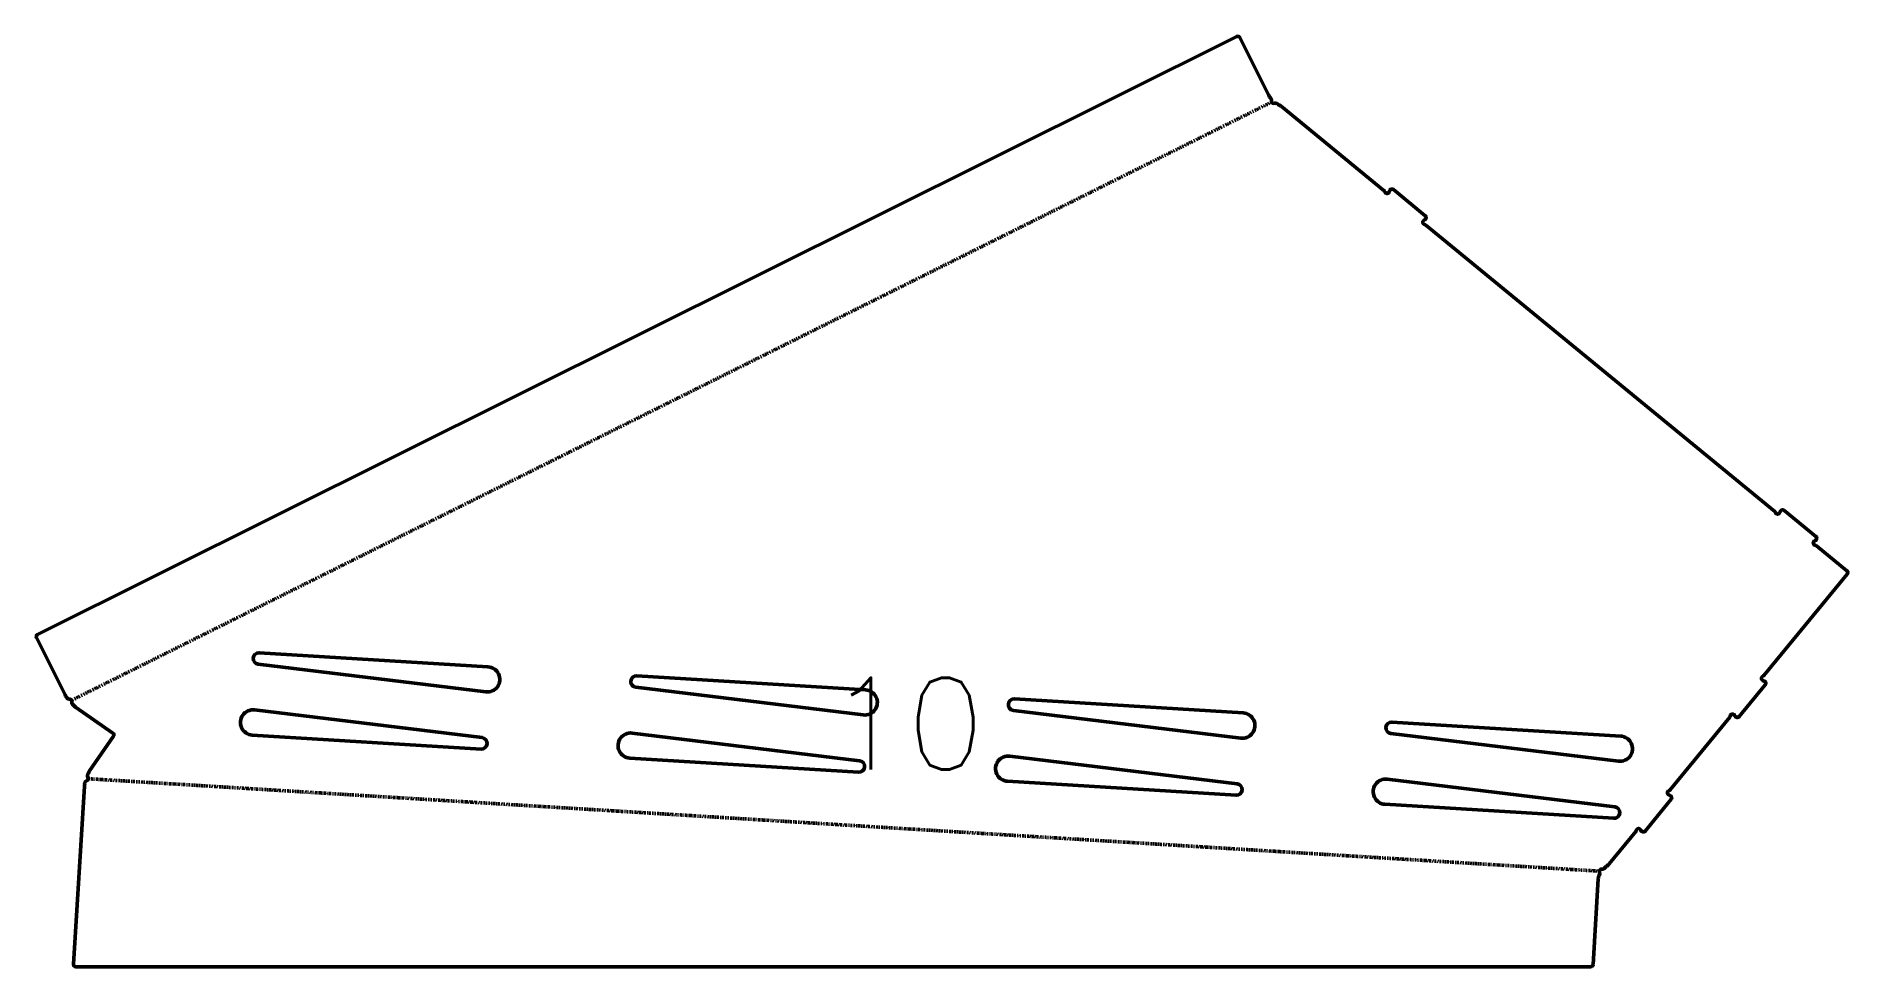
# Model space of a CAD drawing. Header units: millimetres. Extents: x 16 to 806, y 47 to 453.
import ezdxf
from ezdxf.enums import TextEntityAlignment as Align

# ---------------------------------------------------------------- set-up
doc = ezdxf.new("R2010")
doc.units = ezdxf.units.MM
doc.linetypes.add('DASHDOT', pattern=[1, 0.5, -0.25, 0, -0.25])
doc.layers.add('Bend', color=1, linetype='DASHDOT', lineweight=50)
doc.layers.add('Cutting', color=5, linetype='Continuous', lineweight=50)
doc.layers.add('Mark', color=6, linetype='Continuous')
doc.styles.add('RomanS.shx', font='RomanS.shx')

msp = doc.modelspace()

# ---------------------------------------------------------------- linework, layer by layer
at = {"layer": 'Bend'}
for p, q in [((554.82, 424.25), (31.42, 163.3)), ((38.71, 129.08), (697.81, 88.76))]:
    msp.add_line(p, q, dxfattribs=at)
at = {"layer": 'Cutting', "flags": 128}
for points in [[(695.04, 47.99, -0.396433), (694.04, 47.05), (33.23, 47.05, -0.432221), (32.23, 48.12), (36.98, 125.78, -0.039824), (37.21, 127.4, -0.287571), (37.95, 128.16, 0.542486), (38.51, 129.74, -0.27768), (38.4, 130.77, -0.011434), (39.17, 132.38, -0.03658), (39.24, 132.5), (49.7, 147.64, 0.414214), (49.45, 149.03), (33.14, 160.3, -0.034572), (33.03, 160.38, -0.002473), (31.75, 161.58, -0.277036), (31.49, 162.58, 0.544941), (30.38, 163.84, -0.285943), (29.41, 164.26, -0.033885), (28.58, 165.67), (16.08, 190.73, -0.414214), (16.53, 192.07), (539.66, 452.89, -0.414214), (541, 452.44), (553.5, 427.39, 0.058891), (554.53, 425.85, -0.245326), (554.74, 424.95, 0.622638), (556.11, 423.78, -0.256319), (557.07, 423.69, 0.004234), (557.52, 423.39, 0.00229), (558.87, 422.55, -0.033829), (558.98, 422.47), (603.94, 385.54, -0.137871), (604.25, 385.1, 0.786918), (606.18, 385.29, -0.137871), (606.4, 385.78), (606.56, 385.98, -0.414214), (607.97, 386.11), (621.88, 374.69, -0.414214), (622.01, 373.28), (621.85, 373.09, -0.137871), (621.41, 372.78, 0.786918), (621.6, 370.84, -0.137871), (622.1, 370.63), (774.3, 245.62, -0.137871), (774.61, 245.17, 0.786918), (776.55, 245.36, -0.137871), (776.76, 245.86), (776.92, 246.05, -0.414214), (778.33, 246.19), (792.24, 234.77, -0.414214), (792.38, 233.36), (792.22, 233.16, -0.137871), (791.77, 232.85, 0.786918), (791.96, 230.92, -0.137871), (792.46, 230.7), (805.79, 219.75, -0.414214), (805.93, 218.35), (769.59, 174.11, -0.137871), (769.15, 173.8, 0.786918), (769.34, 171.86, -0.137871), (769.84, 171.65), (770.03, 171.49, -0.414214), (770.17, 170.08), (758.74, 156.17, -0.414214), (757.34, 156.03), (757.14, 156.19, -0.137871), (756.83, 156.63, 0.786918), (754.9, 156.44, -0.137871), (754.68, 155.95), (728.57, 124.16, -0.137871), (728.13, 123.85, 0.786918), (728.32, 121.92, -0.137871), (728.82, 121.7), (729.01, 121.54, -0.414214), (729.15, 120.14), (717.72, 106.23, -0.414214), (716.32, 106.09), (716.12, 106.25, -0.137871), (715.81, 106.69, 0.786918), (713.88, 106.5, -0.137871), (713.66, 106.01), (702.13, 91.96, -0.040388), (702.02, 91.85, 0.008667), (700.76, 90.73, 0.011622), (699.94, 89.95, -0.255128), (699.02, 89.68, 0.630107), (697.91, 88.26, -0.239964), (697.9, 87.35, 0.119135), (697.33, 85.39)], [(112.8, 179.04, -0.970437), (113.26, 184.02), (213.03, 177.92, -1.030464), (212.03, 166.97)], [(277.5, 168.97, -0.970437), (277.95, 173.95), (377.72, 167.84, -1.030464), (376.72, 156.9)], [(110.22, 148.14, -1.030464), (111.22, 159.09), (210.44, 147.01, -0.970437), (209.99, 142.04)], [(442.19, 158.9, -0.970437), (442.64, 163.87), (542.41, 157.77, -1.030464), (541.41, 146.82)], [(606.88, 148.82, -0.970437), (607.34, 153.8), (707.1, 147.7, -1.030464), (706.1, 136.75)], [(274.91, 138.07, -1.030464), (275.91, 149.01), (375.14, 136.94, -0.970437), (374.68, 131.96)], [(439.61, 127.99, -1.030464), (440.61, 138.94), (539.83, 126.87, -0.970437), (539.37, 121.89)], [(604.3, 117.92, -1.030464), (605.3, 128.87), (704.52, 116.79, -0.970437), (704.07, 111.82)]]:
    msp.add_lwpolyline(points, format="xyb", close=True, dxfattribs=at)

# ---------------------------------------------------------------- texts
at = {"layer": 'Mark', "color": 6, "style": 'RomanS.shx'}
msp.add_text('10', height=40, dxfattribs=at).set_placement((395.46, 173.14), align=Align.TOP_CENTER)

doc.saveas('drawing.dxf')
